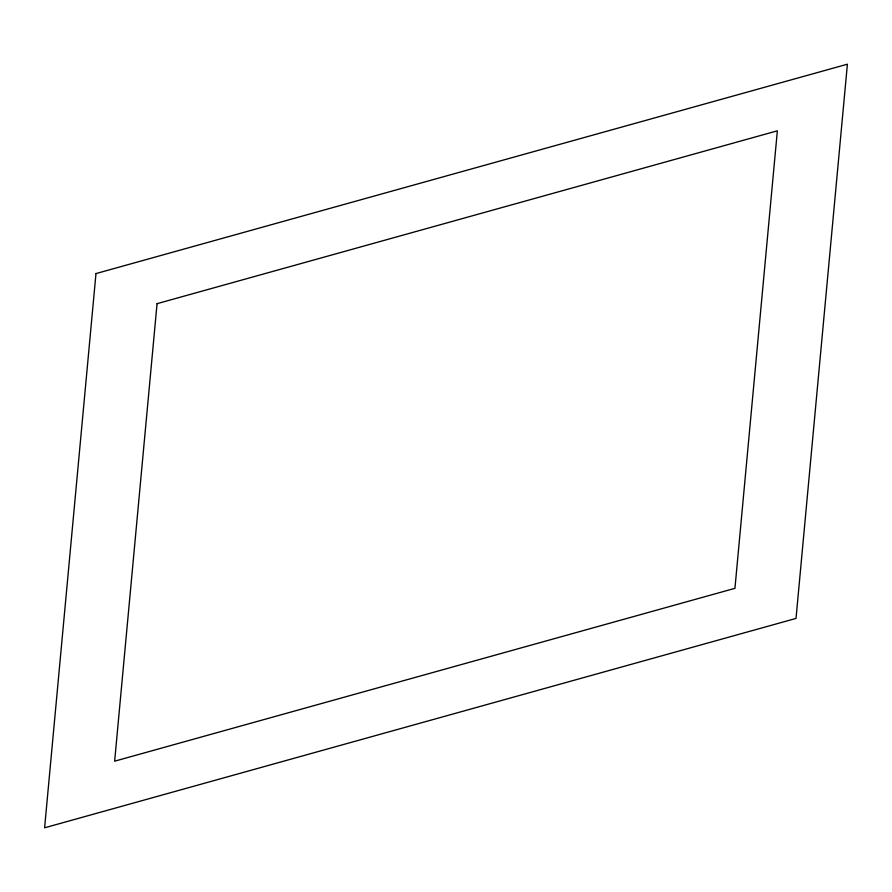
<?xml version="1.0" encoding="UTF-8"?>
<svg xmlns="http://www.w3.org/2000/svg" width="892" height="892" viewBox="0 0 892 892"><rect width="100%" height="100%" fill="white"/><g stroke="black" fill="none" stroke-linecap="round" stroke-linejoin="round"><path stroke-width="1.34" d="M95.979 273.576L44.6 827.798L796.021 618.424L847.4 64.202L95.979 273.576M157.059 303.67L114.644 761.177L734.941 588.33L777.356 130.823L157.059 303.67"/></g></svg>
